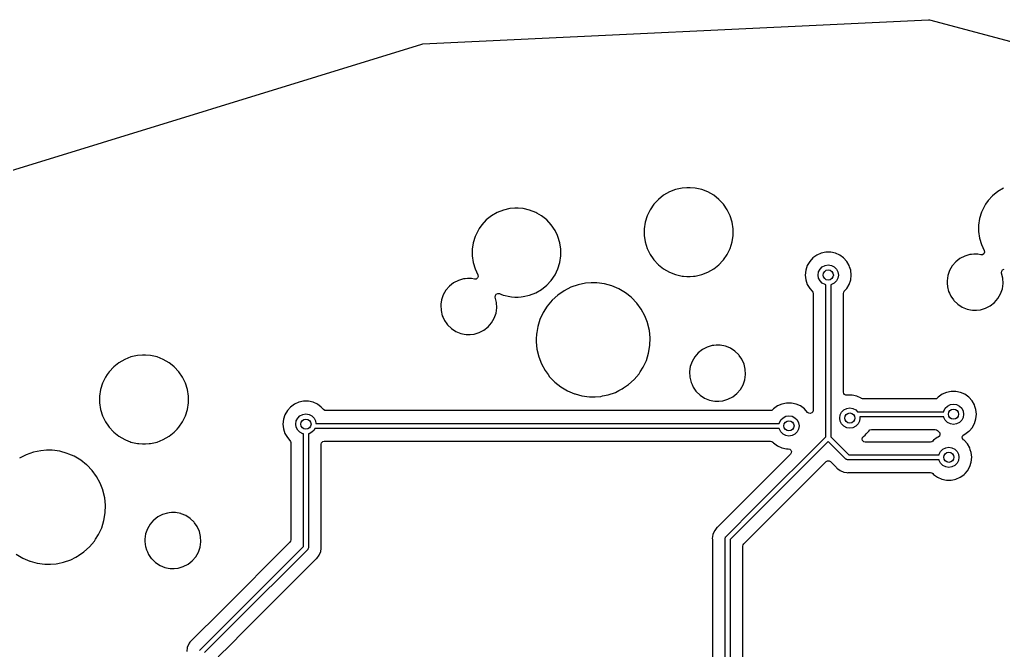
# Model space of a CAD drawing. Extents: x 41 to 271, y -133 to -23.
# Drawn here: x 60.91 to 99.73, y -48.05 to -23.18 of the extents above; entities that cross this region are included whole.
import ezdxf

# ---------------------------------------------------------------- set-up
doc = ezdxf.new("R2010")
doc.units = 0
doc.layers.add('BLACK', color=7, linetype='CONTINUOUS')

msp = doc.modelspace()

# ---------------------------------------------------------------- linework, layer by layer
at = {"layer": 'BLACK', "linetype": 'CONTINUOUS'}
for p, q in [((76.8157, -24.1397), (96.7706, -23.1814)), ((96.7706, -23.1814), (96.8086, -23.1855)), ((96.8086, -23.1855), (115.168, -28.1046)), ((55.376, -30.7302), (76.7852, -24.1451)), ((76.7852, -24.1451), (76.8157, -24.1397)), ((86.7935, -29.88), (86.5492, -29.9759)), ((87.0493, -29.8216), (86.7935, -29.88)), ((87.2454, -29.8069), (87.0493, -29.8216)), ((87.3764, -29.8069), (87.2454, -29.8069)), ((87.2454, -29.8069), (87.2454, -29.8069)), ((87.5725, -29.8216), (87.3764, -29.8069)), ((87.3764, -29.8069), (87.3764, -29.8069)), ((87.8283, -29.88), (87.5725, -29.8216)), ((88.0725, -29.9759), (87.8283, -29.88)), ((99.7369, -29.828), (99.5096, -29.9592)), ((86.1169, -30.2706), (85.9385, -30.463)), ((86.322, -30.1071), (86.1169, -30.2706)), ((86.5492, -29.9759), (86.322, -30.1071)), ((88.2997, -30.1071), (88.0725, -29.9759)), ((88.5049, -30.2706), (88.2997, -30.1071)), ((88.2997, -30.1071), (88.2997, -30.1071)), ((88.6833, -30.463), (88.5049, -30.2706)), ((88.5049, -30.2706), (88.5049, -30.2706)), ((88.5049, -30.2706), (88.5049, -30.2706)), ((99.3045, -30.1228), (99.1261, -30.3151)), ((99.5096, -29.9592), (99.3045, -30.1228)), ((80.2582, -30.6316), (80.0024, -30.69)), ((80.4544, -30.6169), (80.2582, -30.6316)), ((80.5853, -30.6169), (80.4544, -30.6169)), ((80.4544, -30.6169), (80.4544, -30.6169)), ((80.5854, -30.6169), (80.5853, -30.6169)), ((80.7815, -30.6316), (80.5854, -30.6169)), ((81.0373, -30.69), (80.7815, -30.6316)), ((85.9385, -30.463), (85.7907, -30.6797)), ((88.8311, -30.6797), (88.6833, -30.463)), ((88.6833, -30.463), (88.6833, -30.463)), ((88.6833, -30.463), (88.6833, -30.463)), ((98.9783, -30.5319), (98.8644, -30.7683)), ((99.0256, -30.4625), (98.9783, -30.5319)), ((99.1261, -30.3151), (99.0256, -30.4625)), ((79.531, -30.917), (79.3259, -31.0806)), ((79.7582, -30.7858), (79.531, -30.917)), ((80.0024, -30.69), (79.7582, -30.7858)), ((81.2815, -30.7858), (81.0373, -30.69)), ((81.3177, -30.8067), (81.2815, -30.7858)), ((81.2815, -30.7858), (81.2815, -30.7858)), ((81.2815, -30.7858), (81.2815, -30.7858)), ((81.5087, -30.917), (81.3177, -30.8067)), ((81.7138, -31.0806), (81.5087, -30.917)), ((81.5087, -30.917), (81.5087, -30.917)), ((85.6768, -30.9161), (85.5995, -31.1668)), ((85.6923, -30.884), (85.6768, -30.9161)), ((85.7907, -30.6797), (85.6923, -30.884)), ((88.9449, -30.9161), (88.8311, -30.6797)), ((89.0223, -31.1668), (88.9449, -30.9161)), ((98.7871, -31.019), (98.748, -31.2784)), ((98.8644, -30.7683), (98.7871, -31.019)), ((79.0469, -31.4203), (78.9996, -31.4897)), ((79.1474, -31.2729), (79.0469, -31.4203)), ((79.3259, -31.0806), (79.1474, -31.2729)), ((81.8923, -31.2729), (81.7138, -31.0806)), ((81.7138, -31.0806), (81.7138, -31.0806)), ((81.7138, -31.0806), (81.7138, -31.0806)), ((82.0401, -31.4897), (81.8923, -31.2729)), ((81.8923, -31.2729), (81.8923, -31.2729)), ((81.8923, -31.2729), (81.8923, -31.2729)), ((85.5995, -31.1668), (85.5604, -31.4263)), ((85.5604, -31.4263), (85.5604, -31.6886)), ((89.0614, -31.4263), (89.0223, -31.1668)), ((89.0614, -31.6886), (89.0614, -31.4263)), ((98.748, -31.2784), (98.748, -31.5408)), ((78.8858, -31.7261), (78.8085, -31.9768)), ((78.9996, -31.4897), (78.8858, -31.7261)), ((82.1359, -31.6886), (82.0401, -31.4897)), ((82.1539, -31.7261), (82.1359, -31.6886)), ((82.2313, -31.9768), (82.1539, -31.7261)), ((85.5604, -31.6886), (85.5995, -31.9481)), ((89.0223, -31.9481), (89.0614, -31.6886)), ((98.748, -31.5408), (98.7871, -31.8002)), ((98.7871, -31.8002), (98.8644, -32.0509)), ((78.8085, -31.9768), (78.7694, -32.2362)), ((82.2704, -32.2362), (82.2313, -31.9768)), ((85.5995, -31.9481), (85.6768, -32.1988)), ((85.6768, -32.1988), (85.7907, -32.4351)), ((88.8311, -32.4351), (88.9449, -32.1988)), ((88.9449, -32.1988), (89.0223, -31.9481)), ((98.8644, -32.0509), (98.975, -32.2806)), ((78.7694, -32.2362), (78.7694, -32.4986)), ((78.7694, -32.4986), (78.8085, -32.758)), ((82.2313, -32.758), (82.2704, -32.4986)), ((82.2704, -32.4986), (82.2704, -32.2362)), ((85.7907, -32.4351), (85.9147, -32.6171)), ((88.6833, -32.6519), (88.8311, -32.4351)), ((92.2141, -32.5771), (92.0875, -32.7178)), ((92.3673, -32.4658), (92.2141, -32.5771)), ((92.5402, -32.3889), (92.3673, -32.4658)), ((92.7254, -32.3495), (92.5402, -32.3889)), ((92.9146, -32.3495), (92.7254, -32.3495)), ((92.7254, -32.3495), (92.7254, -32.3495)), ((93.0998, -32.3889), (92.9146, -32.3495)), ((92.9146, -32.3495), (92.9146, -32.3495)), ((93.2727, -32.4658), (93.0998, -32.3889)), ((93.4259, -32.5771), (93.2727, -32.4658)), ((93.5525, -32.7178), (93.4259, -32.5771)), ((98.2032, -32.5072), (98.0162, -32.6036)), ((98.405, -32.4479), (98.2032, -32.5072)), ((98.4747, -32.4413), (98.405, -32.4479)), ((98.5619, -32.433), (98.4747, -32.4413)), ((98.7195, -32.433), (98.5619, -32.433)), ((98.7196, -32.433), (98.7195, -32.433)), ((98.8398, -32.4561), (98.7196, -32.433)), ((98.9072, -32.4503), (98.8398, -32.4561)), ((98.9616, -32.41), (98.9072, -32.4503)), ((98.9866, -32.3472), (98.9616, -32.41)), ((98.975, -32.2806), (98.9866, -32.3472)), ((78.8085, -32.758), (78.8858, -33.0087)), ((82.1539, -33.0087), (82.2313, -32.758)), ((85.9147, -32.6171), (85.9385, -32.6519)), ((85.9385, -32.6519), (86.1144, -32.8415)), ((86.1144, -32.8415), (86.1169, -32.8442)), ((86.1169, -32.8442), (86.322, -33.0078)), ((88.2997, -33.0078), (88.5049, -32.8442)), ((88.5049, -32.8442), (88.6572, -32.6801)), ((88.6572, -32.6801), (88.6833, -32.6519)), ((88.6833, -32.6519), (88.6833, -32.6519)), ((88.6833, -32.6519), (88.6833, -32.6519)), ((91.9928, -32.8817), (91.9343, -33.0617)), ((92.0875, -32.7178), (91.9928, -32.8817)), ((92.4964, -33.0149), (92.5849, -32.9264)), ((92.5849, -32.9264), (92.6964, -32.8696)), ((92.6964, -32.8696), (92.82, -32.85)), ((92.82, -32.85), (92.9436, -32.8696)), ((92.9436, -32.8696), (93.0551, -32.9264)), ((93.0551, -32.9264), (93.1436, -33.0149)), ((93.6472, -32.8817), (93.5525, -32.7178)), ((93.6602, -32.9217), (93.6472, -32.8817)), ((93.7057, -33.0617), (93.6602, -32.9217)), ((97.7131, -32.8926), (97.608, -33.0747)), ((97.8509, -32.7336), (97.7131, -32.8926)), ((98.0162, -32.6036), (97.8509, -32.7336)), ((78.8858, -33.0087), (78.9964, -33.2384)), ((78.9829, -33.3678), (78.9286, -33.4081)), ((79.008, -33.305), (78.9829, -33.3678)), ((78.9964, -33.2384), (79.008, -33.305)), ((81.8923, -33.4619), (82.0401, -33.2451)), ((82.0401, -33.2451), (82.1539, -33.0087)), ((86.322, -33.0078), (86.5492, -33.139)), ((86.5492, -33.139), (86.7935, -33.2349)), ((86.7935, -33.2349), (87.0493, -33.2932)), ((87.0493, -33.2932), (87.1053, -33.2974)), ((87.1053, -33.2974), (87.2454, -33.3079)), ((87.2454, -33.3079), (87.2454, -33.3079)), ((87.2454, -33.3079), (87.3764, -33.3079)), ((87.3764, -33.3079), (87.499, -33.2988)), ((87.3764, -33.3079), (87.3764, -33.3079)), ((87.499, -33.2988), (87.5725, -33.2932)), ((87.5725, -33.2932), (87.8283, -33.2349)), ((87.8283, -33.2349), (88.0725, -33.139)), ((88.0725, -33.139), (88.2997, -33.0078)), ((91.9343, -33.0617), (91.9145, -33.25)), ((91.9145, -33.25), (91.9343, -33.4383)), ((92.42, -33.25), (92.4396, -33.1264)), ((92.4396, -33.3736), (92.42, -33.25)), ((92.4396, -33.1264), (92.4964, -33.0149)), ((92.4964, -33.4851), (92.4396, -33.3736)), ((93.1436, -33.0149), (93.2004, -33.1264)), ((93.2004, -33.3736), (93.1436, -33.4851)), ((93.2004, -33.1264), (93.22, -33.25)), ((93.22, -33.25), (93.2004, -33.3736)), ((93.7255, -33.25), (93.7057, -33.0617)), ((93.7057, -33.4383), (93.7255, -33.25)), ((97.5392, -33.2735), (97.5097, -33.4783)), ((97.608, -33.0747), (97.5392, -33.2735)), ((99.6595, -33.1705), (99.6618, -33.1037)), ((99.6599, -33.1725), (99.6595, -33.1705)), ((99.7095, -33.3769), (99.6599, -33.1725)), ((99.6599, -33.1725), (99.6599, -33.1725)), ((99.6618, -33.1037), (99.6984, -33.0479)), ((99.6984, -33.0479), (99.7588, -33.0191)), ((99.7195, -33.587), (99.7095, -33.3769)), ((77.8722, -33.6914), (77.7345, -33.8504)), ((78.0376, -33.5614), (77.8722, -33.6914)), ((78.2245, -33.465), (78.0376, -33.5614)), ((78.4263, -33.4057), (78.2245, -33.465)), ((78.4961, -33.3991), (78.4263, -33.4057)), ((78.5833, -33.3907), (78.4961, -33.3991)), ((78.7409, -33.3907), (78.5833, -33.3907)), ((78.8612, -33.4139), (78.7409, -33.3907)), ((78.7409, -33.3907), (78.7409, -33.3907)), ((78.9286, -33.4081), (78.8612, -33.4139)), ((81.5087, -33.8178), (81.7138, -33.6542)), ((81.7138, -33.6542), (81.8739, -33.4817)), ((81.8739, -33.4817), (81.8923, -33.4619)), ((81.8923, -33.4619), (81.8923, -33.4619)), ((81.8923, -33.4619), (81.8923, -33.4619)), ((82.6645, -33.736), (82.3963, -33.8715)), ((82.9483, -33.6374), (82.6645, -33.736)), ((83.2428, -33.5776), (82.9483, -33.6374)), ((83.4676, -33.5625), (83.2428, -33.5776)), ((83.6929, -33.5625), (83.4676, -33.5625)), ((83.4676, -33.5625), (83.4676, -33.5625)), ((83.9907, -33.6026), (83.6929, -33.5625)), ((84.2805, -33.682), (83.9907, -33.6026)), ((83.9907, -33.6026), (83.9907, -33.6026)), ((83.9907, -33.6026), (83.9907, -33.6026)), ((84.3661, -33.7183), (84.2805, -33.682)), ((84.5571, -33.7993), (84.3661, -33.7183)), ((91.9343, -33.4383), (91.9928, -33.6183)), ((91.9928, -33.6183), (92.0875, -33.7822)), ((92.5849, -33.5736), (92.4964, -33.4851)), ((92.6964, -33.6304), (92.5849, -33.5736)), ((92.72, -33.6342), (92.6964, -33.6304)), ((92.72, -39.6286), (92.72, -33.6342)), ((92.9436, -33.6304), (92.92, -33.6342)), ((92.92, -33.6342), (92.92, -39.6286)), ((93.0551, -33.5736), (92.9436, -33.6304)), ((93.1436, -33.4851), (93.0551, -33.5736)), ((93.5525, -33.7822), (93.6472, -33.6183)), ((93.6472, -33.6183), (93.6573, -33.587)), ((93.6573, -33.587), (93.6916, -33.4817)), ((93.6916, -33.4817), (93.7057, -33.4383)), ((97.5097, -33.4783), (97.5092, -33.4817)), ((97.5092, -33.4817), (97.515, -33.6026)), ((97.515, -33.6026), (97.5192, -33.6918)), ((97.5192, -33.6918), (97.5256, -33.7183)), ((97.5256, -33.7183), (97.5688, -33.8962)), ((99.6896, -33.7952), (99.7195, -33.587)), ((77.6293, -34.0325), (77.5605, -34.2313)), ((77.7345, -33.8504), (77.6293, -34.0325)), ((79.6808, -34.1283), (79.6831, -34.0615)), ((79.6813, -34.1303), (79.6808, -34.1283)), ((79.7309, -34.3347), (79.6813, -34.1303)), ((79.6813, -34.1303), (79.6813, -34.1303)), ((79.6831, -34.0615), (79.7198, -34.0056)), ((79.7198, -34.0056), (79.7801, -33.9769)), ((79.7801, -33.9769), (79.8466, -33.9837)), ((79.8466, -33.9837), (79.9027, -34.0056)), ((79.9027, -34.0056), (79.9942, -34.0416)), ((79.9942, -34.0416), (80.0024, -34.0448)), ((80.0024, -34.0448), (80.2582, -34.1032)), ((80.2582, -34.1032), (80.3143, -34.1074)), ((80.3143, -34.1074), (80.4544, -34.1179)), ((80.4544, -34.1179), (80.4544, -34.1179)), ((80.4544, -34.1179), (80.5853, -34.1179)), ((80.5853, -34.1179), (80.5854, -34.1179)), ((80.5854, -34.1179), (80.7079, -34.1087)), ((80.7079, -34.1087), (80.7815, -34.1032)), ((80.7815, -34.1032), (81.0373, -34.0448)), ((81.0373, -34.0448), (81.2815, -33.949)), ((81.2815, -33.949), (81.5087, -33.8178)), ((82.1486, -34.0416), (81.9257, -34.2432)), ((82.3963, -33.8715), (82.1486, -34.0416)), ((84.685, -33.875), (84.5571, -33.7993)), ((84.8157, -33.9524), (84.685, -33.875)), ((85.0409, -34.1303), (84.8157, -33.9524)), ((85.0515, -34.1387), (85.0409, -34.1303)), ((85.2604, -34.3547), (85.0515, -34.1387)), ((92.0875, -33.7822), (92.1876, -33.8935)), ((92.1876, -33.8935), (92.2113, -33.932)), ((92.2113, -33.932), (92.2195, -33.9765)), ((92.2195, -33.9765), (92.2195, -38.5857)), ((93.4205, -33.9765), (93.4287, -33.932)), ((93.4205, -34.9243), (93.4205, -33.9765)), ((93.4287, -33.932), (93.4523, -33.8935)), ((93.4523, -33.8935), (93.5525, -33.7822)), ((97.5688, -33.8962), (97.5993, -33.9629)), ((97.5993, -33.9629), (97.6562, -34.0876)), ((97.6562, -34.0876), (97.7585, -34.2313)), ((99.5156, -34.1761), (99.6208, -33.994)), ((99.6208, -33.994), (99.6896, -33.7952)), ((77.5357, -34.4041), (77.5306, -34.4395)), ((77.5306, -34.4395), (77.5406, -34.6496)), ((77.5605, -34.2313), (77.5357, -34.4041)), ((79.7409, -34.5448), (79.7309, -34.3347)), ((81.7317, -34.4726), (81.57, -34.7259)), ((81.9257, -34.2432), (81.7317, -34.4726)), ((85.4387, -34.5966), (85.2604, -34.3547)), ((97.7585, -34.2313), (97.7782, -34.2589)), ((97.7782, -34.2589), (97.9304, -34.4041)), ((97.9304, -34.4041), (97.9304, -34.4041)), ((97.9304, -34.4041), (97.9304, -34.4041)), ((97.9304, -34.4041), (98.1074, -34.5178)), ((98.1074, -34.5178), (98.1074, -34.5178)), ((98.1074, -34.5178), (98.3027, -34.596)), ((99.0256, -34.5615), (99.2125, -34.4651)), ((99.2125, -34.4651), (99.3779, -34.3351)), ((99.3779, -34.3351), (99.5156, -34.1761)), ((77.5406, -34.6496), (77.5902, -34.854)), ((77.5902, -34.854), (77.6223, -34.9243)), ((77.6223, -34.9243), (77.6776, -35.0454)), ((79.6422, -34.9518), (79.711, -34.753)), ((79.711, -34.753), (79.7409, -34.5448)), ((81.57, -34.7259), (81.4435, -34.9985)), ((85.5797, -34.854), (85.4387, -34.5966)), ((85.5831, -34.8601), (85.5797, -34.854)), ((85.6831, -35.1198), (85.5831, -34.8601)), ((93.4205, -37.8693), (93.4205, -34.9243)), ((98.3027, -34.596), (98.4315, -34.6208)), ((98.4315, -34.6208), (98.5092, -34.6358)), ((98.5092, -34.6358), (98.5092, -34.6358)), ((98.5092, -34.6358), (98.6668, -34.6358)), ((98.6668, -34.6358), (98.8238, -34.6208)), ((98.6668, -34.6358), (98.6668, -34.6358)), ((98.8238, -34.6208), (99.0256, -34.5615)), ((77.6776, -35.0454), (77.7738, -35.1805)), ((77.7738, -35.1805), (77.7996, -35.2167)), ((77.7996, -35.2167), (77.9518, -35.3618)), ((79.2339, -35.4229), (79.3992, -35.2929)), ((79.3992, -35.2929), (79.537, -35.1339)), ((79.537, -35.1339), (79.6422, -34.9518)), ((81.3545, -35.2855), (81.3146, -35.5222)), ((81.4435, -34.9985), (81.3545, -35.2855)), ((85.6911, -35.1405), (85.6831, -35.1198)), ((85.7607, -35.4328), (85.6911, -35.1405)), ((77.9518, -35.3618), (77.9518, -35.3618)), ((77.9518, -35.3618), (77.9518, -35.3618)), ((77.9518, -35.3618), (78.1287, -35.4756)), ((78.1287, -35.4756), (78.1287, -35.4756)), ((78.1287, -35.4756), (78.324, -35.5537)), ((78.324, -35.5537), (78.4528, -35.5786)), ((78.4528, -35.5786), (78.5306, -35.5935)), ((78.5306, -35.5935), (78.5306, -35.5935)), ((78.5306, -35.5935), (78.6882, -35.5935)), ((78.6882, -35.5935), (78.8451, -35.5786)), ((78.6882, -35.5935), (78.6882, -35.5935)), ((78.8451, -35.5786), (79.0469, -35.5193)), ((79.0469, -35.5193), (79.2339, -35.4229)), ((81.3045, -35.5818), (81.2984, -35.7634)), ((81.3146, -35.5222), (81.3045, -35.5818)), ((85.7908, -35.7318), (85.7607, -35.4328)), ((81.2984, -35.7634), (81.2945, -35.8821)), ((81.2945, -35.8821), (81.3245, -36.1811)), ((85.7308, -36.3284), (85.7808, -36.0321)), ((85.7808, -36.0321), (85.7908, -35.7318)), ((88.0383, -36.0946), (87.8514, -36.191)), ((88.2401, -36.0353), (88.0383, -36.0946)), ((88.3099, -36.0287), (88.2401, -36.0353)), ((88.3971, -36.0203), (88.3099, -36.0287)), ((88.5547, -36.0203), (88.3971, -36.0203)), ((88.7612, -36.0602), (88.5547, -36.0203)), ((88.5547, -36.0203), (88.5547, -36.0203)), ((88.7986, -36.0751), (88.7612, -36.0602)), ((88.7612, -36.0602), (88.7612, -36.0602)), ((88.7612, -36.0602), (88.7612, -36.0602)), ((88.9565, -36.1383), (88.7986, -36.0751)), ((65.3028, -36.4807), (65.0586, -36.5766)), ((65.5586, -36.4224), (65.3028, -36.4807)), ((65.7547, -36.4077), (65.5586, -36.4224)), ((65.8857, -36.4077), (65.7547, -36.4077)), ((65.7547, -36.4077), (65.7547, -36.4077)), ((66.0818, -36.4224), (65.8857, -36.4077)), ((65.8857, -36.4077), (65.8857, -36.4077)), ((66.3376, -36.4807), (66.0818, -36.4224)), ((66.5819, -36.5766), (66.3376, -36.4807)), ((81.3245, -36.1811), (81.3942, -36.4734)), ((81.3942, -36.4734), (81.5022, -36.7538)), ((85.6418, -36.6154), (85.7308, -36.3284)), ((87.5483, -36.48), (87.4431, -36.6621)), ((87.686, -36.321), (87.5483, -36.48)), ((87.8514, -36.191), (87.686, -36.321)), ((89.1335, -36.252), (88.9565, -36.1383)), ((89.2857, -36.3972), (89.1335, -36.252)), ((89.1335, -36.252), (89.1335, -36.252)), ((89.1335, -36.252), (89.1335, -36.252)), ((89.3054, -36.4248), (89.2857, -36.3972)), ((89.4077, -36.5685), (89.3054, -36.4248)), ((64.6262, -36.8714), (64.4478, -37.0637)), ((64.8314, -36.7078), (64.6262, -36.8714)), ((65.0586, -36.5766), (64.8314, -36.7078)), ((66.8091, -36.7078), (66.5819, -36.5766)), ((66.8604, -36.7487), (66.8091, -36.7078)), ((67.0142, -36.8714), (66.8604, -36.7487)), ((67.1926, -37.0637), (67.0142, -36.8714)), ((67.0142, -36.8714), (67.0142, -36.8714)), ((67.0142, -36.8714), (67.0142, -36.8714)), ((81.5022, -36.7538), (81.6466, -37.0173)), ((85.5153, -36.888), (85.6418, -36.6154)), ((87.3743, -36.8609), (87.3455, -37.0611)), ((87.4431, -36.6621), (87.3743, -36.8609)), ((89.4951, -36.7599), (89.4077, -36.5685)), ((89.4077, -36.5685), (89.4077, -36.5685)), ((89.4077, -36.5685), (89.4077, -36.5685)), ((89.5447, -36.9643), (89.4951, -36.7599)), ((64.3723, -37.1744), (64.3008, -37.2792)), ((64.4478, -37.0637), (64.3723, -37.1744)), ((67.1927, -37.0637), (67.1926, -37.0637)), ((67.1926, -37.0637), (67.1926, -37.0637)), ((67.3404, -37.2805), (67.1927, -37.0637)), ((81.6466, -37.0173), (81.7623, -37.1744)), ((81.7623, -37.1744), (81.8249, -37.2592)), ((81.8249, -37.2592), (82.0338, -37.4752)), ((85.1596, -37.3707), (85.3536, -37.1413)), ((85.3536, -37.1413), (85.3996, -37.0691)), ((85.3996, -37.0691), (85.5153, -36.888)), ((87.3455, -37.0611), (87.3444, -37.0691)), ((87.3444, -37.0691), (87.3544, -37.2792)), ((89.5248, -37.3826), (89.5547, -37.1744)), ((89.5547, -37.1744), (89.5447, -36.9643)), ((64.1862, -37.5168), (64.1088, -37.7675)), ((64.2016, -37.4847), (64.1862, -37.5168)), ((64.3, -37.2805), (64.2016, -37.4847)), ((64.3008, -37.2792), (64.3, -37.2805)), ((67.4543, -37.5168), (67.3404, -37.2805)), ((67.5316, -37.7675), (67.4543, -37.5168)), ((82.0338, -37.4752), (82.2696, -37.6615)), ((84.7462, -37.7031), (84.9367, -37.5723)), ((84.9367, -37.5723), (85.1596, -37.3707)), ((87.3544, -37.2792), (87.404, -37.4836)), ((87.404, -37.4836), (87.4445, -37.5723)), ((87.4445, -37.5723), (87.4914, -37.675)), ((89.3508, -37.7635), (89.456, -37.5814)), ((89.456, -37.5814), (89.5248, -37.3826)), ((64.1088, -37.7675), (64.0697, -38.027)), ((64.0697, -38.027), (64.0697, -38.2893)), ((67.5707, -38.027), (67.5316, -37.7675)), ((67.5707, -38.2893), (67.5707, -38.027)), ((82.2696, -37.6615), (82.5281, -37.8146)), ((82.5281, -37.8146), (82.8048, -37.9319)), ((82.8048, -37.9319), (82.8048, -37.9319)), ((82.8048, -37.9319), (82.8048, -37.9319)), ((82.8048, -37.9319), (82.8264, -37.9378)), ((82.8264, -37.9378), (83.0946, -38.0113)), ((83.0946, -38.0113), (83.3924, -38.0513)), ((83.6177, -38.0513), (83.8425, -38.0363)), ((83.8425, -38.0363), (83.9161, -38.0213)), ((83.9161, -38.0213), (84.1369, -37.9764)), ((84.1369, -37.9764), (84.4208, -37.8779)), ((84.4208, -37.8779), (84.5549, -37.8101)), ((84.5549, -37.8101), (84.689, -37.7424)), ((84.689, -37.7424), (84.7462, -37.7031)), ((87.4914, -37.675), (87.6003, -37.8279)), ((87.6003, -37.8279), (87.6134, -37.8463)), ((87.6134, -37.8463), (87.7656, -37.9914)), ((87.7656, -37.9914), (87.7656, -37.9914)), ((87.7656, -37.9914), (87.7656, -37.9914)), ((87.7656, -37.9914), (87.9425, -38.1052)), ((89.0477, -38.0525), (89.213, -37.9225)), ((89.213, -37.9225), (89.3508, -37.7635)), ((93.4326, -37.9227), (93.4205, -37.8693)), ((93.4665, -37.9657), (93.4326, -37.9227)), ((93.5156, -37.9899), (93.4665, -37.9657)), ((93.5703, -37.9906), (93.5156, -37.9899)), ((93.5754, -37.9895), (93.5703, -37.9906)), ((93.7646, -37.9895), (93.5754, -37.9895)), ((93.5754, -37.9895), (93.5754, -37.9895)), ((93.9498, -38.0289), (93.7646, -37.9895)), ((93.7646, -37.9895), (93.7646, -37.9895)), ((94.1227, -38.1058), (93.9498, -38.0289)), ((97.3073, -37.9558), (97.1541, -38.0671)), ((97.4802, -37.8789), (97.3073, -37.9558)), ((97.6654, -37.8395), (97.4802, -37.8789)), ((97.8546, -37.8395), (97.6654, -37.8395)), ((97.6654, -37.8395), (97.6654, -37.8395)), ((98.0398, -37.8789), (97.8546, -37.8395)), ((97.8546, -37.8395), (97.8546, -37.8395)), ((98.2127, -37.9558), (98.0398, -37.8789)), ((98.3659, -38.0671), (98.2127, -37.9558)), ((64.0697, -38.2893), (64.1088, -38.5488)), ((67.5316, -38.5488), (67.5707, -38.2893)), ((71.7573, -38.3458), (71.6041, -38.4571)), ((71.9302, -38.2689), (71.7573, -38.3458)), ((72.1154, -38.2295), (71.9302, -38.2689)), ((72.3046, -38.2295), (72.1154, -38.2295)), ((72.1154, -38.2295), (72.1154, -38.2295)), ((72.4898, -38.2689), (72.3046, -38.2295)), ((72.3046, -38.2295), (72.3046, -38.2295)), ((72.6627, -38.3458), (72.4898, -38.2689)), ((72.8159, -38.4571), (72.6627, -38.3458)), ((83.3924, -38.0513), (83.6177, -38.0513)), ((83.6177, -38.0513), (83.6177, -38.0513)), ((87.9425, -38.1052), (87.9425, -38.1052)), ((87.9425, -38.1052), (88.1378, -38.1833)), ((88.1378, -38.1833), (88.2666, -38.2082)), ((88.2666, -38.2082), (88.3444, -38.2231)), ((88.3444, -38.2231), (88.3444, -38.2231)), ((88.3444, -38.2231), (88.502, -38.2231)), ((88.502, -38.2231), (88.6589, -38.2082)), ((88.502, -38.2231), (88.502, -38.2231)), ((88.6589, -38.2082), (88.8607, -38.1489)), ((88.8607, -38.1489), (89.0477, -38.0525)), ((90.8173, -38.4158), (90.6641, -38.5271)), ((90.9902, -38.3389), (90.8173, -38.4158)), ((91.1754, -38.2995), (90.9902, -38.3389)), ((91.3646, -38.2995), (91.1754, -38.2995)), ((91.1754, -38.2995), (91.1754, -38.2995)), ((91.5498, -38.3389), (91.3646, -38.2995)), ((91.3646, -38.2995), (91.3646, -38.2995)), ((91.7227, -38.4158), (91.5498, -38.3389)), ((91.8759, -38.5271), (91.7227, -38.4158)), ((94.1364, -38.1158), (94.1227, -38.1058)), ((94.171, -38.1334), (94.1364, -38.1158)), ((94.2093, -38.1395), (94.171, -38.1334)), ((97.0337, -38.1395), (94.2093, -38.1395)), ((97.0842, -38.1288), (97.0337, -38.1395)), ((97.1259, -38.0985), (97.0842, -38.1288)), ((97.1541, -38.0671), (97.1259, -38.0985)), ((97.4364, -38.5049), (97.5249, -38.4164)), ((97.5249, -38.4164), (97.6364, -38.3596)), ((97.6364, -38.3596), (97.76, -38.34)), ((97.76, -38.34), (97.8836, -38.3596)), ((97.8836, -38.3596), (97.9951, -38.4164)), ((97.9951, -38.4164), (98.0836, -38.5049)), ((98.4925, -38.2078), (98.3659, -38.0671)), ((98.5872, -38.3717), (98.4925, -38.2078)), ((98.6073, -38.4337), (98.5872, -38.3717)), ((64.1088, -38.5488), (64.1862, -38.7995)), ((64.1862, -38.7995), (64.3, -39.0359)), ((67.3404, -39.0359), (67.4543, -38.7995)), ((67.4543, -38.7995), (67.5316, -38.5488)), ((71.3828, -38.7617), (71.3243, -38.9417)), ((71.4775, -38.5978), (71.3828, -38.7617)), ((71.6041, -38.4571), (71.4775, -38.5978)), ((71.8864, -38.8949), (71.9749, -38.8064)), ((71.9749, -38.8064), (72.0864, -38.7496)), ((72.0864, -38.7496), (72.21, -38.73)), ((72.21, -38.73), (72.3336, -38.7496)), ((72.3336, -38.7496), (72.4451, -38.8064)), ((72.4451, -38.8064), (72.5336, -38.8949)), ((72.9071, -38.5585), (72.8159, -38.4571)), ((72.9489, -38.5888), (72.9071, -38.5585)), ((72.9993, -38.5995), (72.9489, -38.5888)), ((90.5437, -38.5995), (72.9993, -38.5995)), ((90.5942, -38.5888), (90.5437, -38.5995)), ((90.6359, -38.5585), (90.5942, -38.5888)), ((90.6641, -38.5271), (90.6359, -38.5585)), ((91.1464, -38.8196), (91.27, -38.8)), ((91.27, -38.8), (91.3936, -38.8196)), ((92.0033, -38.6687), (91.8759, -38.5271)), ((92.0523, -38.7019), (92.0033, -38.6687)), ((92.111, -38.7087), (92.0523, -38.7019)), ((92.1663, -38.6875), (92.111, -38.7087)), ((92.2054, -38.6432), (92.1663, -38.6875)), ((92.2195, -38.5857), (92.2054, -38.6432)), ((93.27, -38.89), (93.2896, -38.7664)), ((93.2896, -38.7664), (93.3464, -38.6549)), ((93.3464, -38.6549), (93.4349, -38.5664)), ((93.4349, -38.5664), (93.5464, -38.5096)), ((93.5464, -38.5096), (93.67, -38.49)), ((93.67, -38.49), (93.7936, -38.5096)), ((93.7936, -38.5096), (93.9051, -38.5664)), ((93.9051, -38.5664), (93.9787, -38.64)), ((93.9787, -38.64), (97.3758, -38.64)), ((97.3758, -38.64), (97.3796, -38.6164)), ((97.3796, -38.6164), (97.4364, -38.5049)), ((98.0836, -38.5049), (98.1404, -38.6164)), ((98.1404, -38.6164), (98.16, -38.74)), ((98.16, -38.74), (98.1404, -38.8636)), ((98.6457, -38.5517), (98.6073, -38.4337)), ((98.6655, -38.74), (98.6457, -38.5517)), ((98.6457, -38.9283), (98.6655, -38.74)), ((64.3, -39.0359), (64.4209, -39.2132)), ((67.1927, -39.2526), (67.3404, -39.0359)), ((71.3243, -38.9417), (71.3045, -39.13)), ((71.3045, -39.13), (71.3243, -39.3183)), ((71.81, -39.13), (71.8296, -39.0064)), ((71.8296, -39.2536), (71.81, -39.13)), ((71.8296, -39.0064), (71.8864, -38.8949)), ((72.5336, -38.8949), (72.5904, -39.0064)), ((72.5904, -39.0064), (72.6052, -39.1)), ((72.6052, -39.1), (90.8858, -39.1)), ((90.8858, -39.1), (90.8896, -39.0764)), ((90.8896, -39.0764), (90.9464, -38.9649)), ((90.9464, -38.9649), (91.0349, -38.8764)), ((91.0349, -38.8764), (91.1464, -38.8196)), ((91.3936, -38.8196), (91.5051, -38.8764)), ((91.5051, -38.8764), (91.5936, -38.9649)), ((91.5936, -38.9649), (91.6504, -39.0764)), ((91.6504, -39.0764), (91.67, -39.2)), ((91.67, -39.2), (91.6504, -39.3236)), ((93.2896, -39.0136), (93.27, -38.89)), ((93.3464, -39.1251), (93.2896, -39.0136)), ((93.4349, -39.2136), (93.3464, -39.1251)), ((93.9936, -39.1251), (93.9051, -39.2136)), ((94.0504, -39.0136), (93.9936, -39.1251)), ((94.07, -38.89), (94.0504, -39.0136)), ((97.3758, -38.84), (94.0621, -38.84)), ((94.0621, -38.84), (94.07, -38.89)), ((97.3796, -38.8636), (97.3758, -38.84)), ((97.4364, -38.9751), (97.3796, -38.8636)), ((97.5249, -39.0636), (97.4364, -38.9751)), ((97.6364, -39.1204), (97.5249, -39.0636)), ((97.76, -39.14), (97.6364, -39.1204)), ((97.8836, -39.1204), (97.76, -39.14)), ((97.9951, -39.0636), (97.8836, -39.1204)), ((98.0836, -38.9751), (97.9951, -39.0636)), ((98.1404, -38.8636), (98.0836, -38.9751)), ((98.4925, -39.2722), (98.5872, -39.1083)), ((98.5872, -39.1083), (98.6457, -38.9283)), ((64.4209, -39.2132), (64.4478, -39.2526)), ((64.4478, -39.2526), (64.6169, -39.4349)), ((64.6169, -39.4349), (64.6262, -39.445)), ((64.6262, -39.445), (64.8314, -39.6085)), ((66.8091, -39.6085), (67.0142, -39.445)), ((67.0142, -39.445), (67.1241, -39.3266)), ((67.1241, -39.3266), (67.1926, -39.2526)), ((67.1926, -39.2526), (67.1926, -39.2526)), ((67.1926, -39.2526), (67.1927, -39.2526)), ((71.3243, -39.3183), (71.3828, -39.4983)), ((71.3828, -39.4983), (71.4775, -39.6622)), ((71.8864, -39.3651), (71.8296, -39.2536)), ((71.9749, -39.4536), (71.8864, -39.3651)), ((72.0864, -39.5104), (71.9749, -39.4536)), ((72.11, -39.5142), (72.0864, -39.5104)), ((72.11, -43.9586), (72.11, -39.5142)), ((72.3336, -39.5104), (72.31, -39.5142)), ((72.31, -39.5142), (72.31, -44)), ((72.4451, -39.4536), (72.3336, -39.5104)), ((72.5336, -39.3651), (72.4451, -39.4536)), ((72.5668, -39.3), (72.5336, -39.3651)), ((90.8858, -39.3), (72.5668, -39.3)), ((90.8896, -39.3236), (90.8858, -39.3)), ((90.9464, -39.4351), (90.8896, -39.3236)), ((91.0349, -39.5236), (90.9464, -39.4351)), ((91.1464, -39.5804), (91.0349, -39.5236)), ((91.27, -39.6), (91.1464, -39.5804)), ((91.3936, -39.5804), (91.27, -39.6)), ((91.5051, -39.5236), (91.3936, -39.5804)), ((91.5936, -39.4351), (91.5051, -39.5236)), ((91.6504, -39.3236), (91.5936, -39.4351)), ((93.5464, -39.2704), (93.4349, -39.2136)), ((93.67, -39.29), (93.5464, -39.2704)), ((93.7936, -39.2704), (93.67, -39.29)), ((93.9051, -39.2136), (93.7936, -39.2704)), ((94.2039, -39.6152), (94.2759, -39.5629)), ((94.2759, -39.5629), (94.3154, -39.519)), ((94.3154, -39.519), (94.4025, -39.4222)), ((94.4025, -39.4222), (94.4139, -39.4025)), ((94.4139, -39.4025), (94.4593, -39.3571)), ((94.4593, -39.3571), (94.5213, -39.3405)), ((94.5213, -39.3405), (97.0337, -39.3405)), ((97.0337, -39.3405), (97.0842, -39.3512)), ((97.0842, -39.3512), (97.1259, -39.3815)), ((97.1259, -39.3815), (97.1541, -39.4129)), ((97.1541, -39.4129), (97.1759, -39.4287)), ((97.1759, -39.4287), (97.2163, -39.4786)), ((97.2263, -39.542), (97.2033, -39.6019)), ((97.2163, -39.4786), (97.2263, -39.542)), ((98.1094, -39.638), (98.1324, -39.5781)), ((98.1324, -39.5781), (98.1823, -39.5377)), ((98.1823, -39.5377), (98.2127, -39.5242)), ((98.2127, -39.5242), (98.3659, -39.4129)), ((98.3659, -39.4129), (98.3869, -39.3895)), ((98.3869, -39.3895), (98.4925, -39.2722)), ((64.8314, -39.6085), (65.0586, -39.7397)), ((65.0586, -39.7397), (65.2036, -39.7966)), ((65.2036, -39.7966), (65.2625, -39.8198)), ((65.2625, -39.8198), (65.3028, -39.8356)), ((65.3028, -39.8356), (65.5586, -39.894)), ((65.5586, -39.894), (65.6146, -39.8982)), ((65.6146, -39.8982), (65.7547, -39.9087)), ((65.7547, -39.9087), (65.7547, -39.9087)), ((65.7547, -39.9087), (65.8857, -39.9087)), ((65.8857, -39.9087), (66.0176, -39.8988)), ((65.8857, -39.9087), (65.8857, -39.9087)), ((66.0176, -39.8988), (66.0818, -39.894)), ((66.0818, -39.894), (66.3376, -39.8356)), ((66.3376, -39.8356), (66.5819, -39.7397)), ((66.5819, -39.7397), (66.8091, -39.6085)), ((71.4775, -39.6622), (71.5776, -39.7735)), ((71.5776, -39.7735), (71.6013, -39.812)), ((71.6013, -39.812), (71.6095, -39.8565)), ((71.6095, -39.8565), (71.6095, -43.6999)), ((72.8105, -39.9245), (72.8271, -39.8625)), ((72.8105, -43.9525), (72.8105, -39.9245)), ((72.8271, -39.8625), (72.8725, -39.8171)), ((72.8725, -39.8171), (72.9345, -39.8005)), ((72.9345, -39.8005), (90.5437, -39.8005)), ((89.9793, -42.3693), (92.72, -39.6286)), ((92.82, -39.8114), (90.1207, -42.5107)), ((90.5437, -39.8005), (90.5942, -39.8112)), ((90.5942, -39.8112), (90.6359, -39.8415)), ((90.6359, -39.8415), (90.6641, -39.8729)), ((90.6641, -39.8729), (90.8173, -39.9842)), ((93.5193, -40.5107), (92.82, -39.8114)), ((92.92, -39.6286), (93.6314, -40.34)), ((94.153, -39.7233), (94.1646, -39.6627)), ((94.1721, -39.7819), (94.153, -39.7233)), ((94.1646, -39.6627), (94.2039, -39.6152)), ((94.217, -39.8242), (94.1721, -39.7819)), ((94.2768, -39.8395), (94.217, -39.8242)), ((96.8495, -39.8395), (94.2768, -39.8395)), ((96.9, -39.8288), (96.8495, -39.8395)), ((96.9417, -39.7985), (96.9, -39.8288)), ((96.9699, -39.7671), (96.9417, -39.7985)), ((97.123, -39.6558), (96.9699, -39.7671)), ((97.1535, -39.6423), (97.123, -39.6558)), ((97.2033, -39.6019), (97.1535, -39.6423)), ((98.1195, -39.7014), (98.1094, -39.638)), ((98.1599, -39.7513), (98.1195, -39.7014)), ((98.1817, -39.7671), (98.1599, -39.7513)), ((98.3083, -39.9078), (98.1817, -39.7671)), ((98.403, -40.0717), (98.3083, -39.9078)), ((61.1738, -40.3367), (60.9056, -40.4723)), ((61.4577, -40.2382), (61.1738, -40.3367)), ((61.7521, -40.1783), (61.4577, -40.2382)), ((61.9769, -40.1633), (61.7521, -40.1783)), ((62.2022, -40.1633), (61.9769, -40.1633)), ((61.9769, -40.1633), (61.9769, -40.1633)), ((62.5, -40.2033), (62.2022, -40.1633)), ((62.7898, -40.2827), (62.5, -40.2033)), ((62.5, -40.2033), (62.5, -40.2033)), ((62.5, -40.2033), (62.5, -40.2033)), ((62.8593, -40.3122), (62.7898, -40.2827)), ((63.0665, -40.4), (62.8593, -40.3122)), ((91.3286, -40.3122), (89.6358, -42.005)), ((90.8173, -39.9842), (90.9902, -40.0611)), ((90.9902, -40.0611), (91.1754, -40.1005)), ((91.1754, -40.1005), (91.2409, -40.1005)), ((91.2409, -40.1005), (91.2972, -40.114)), ((91.2972, -40.114), (91.3412, -40.1516)), ((91.3588, -40.2628), (91.3286, -40.3122)), ((91.3412, -40.1516), (91.3634, -40.2051)), ((91.3634, -40.2051), (91.3588, -40.2628)), ((93.6314, -40.34), (97.1916, -40.34)), ((97.1916, -40.34), (97.1954, -40.3164)), ((97.1954, -40.3164), (97.2522, -40.2049)), ((97.2522, -40.2049), (97.3407, -40.1164)), ((97.3407, -40.1164), (97.4522, -40.0596)), ((97.4522, -40.0596), (97.5758, -40.04)), ((97.5758, -40.04), (97.6994, -40.0596)), ((97.6994, -40.0596), (97.8109, -40.1164)), ((97.8109, -40.1164), (97.8994, -40.2049)), ((97.8994, -40.2049), (97.9562, -40.3164)), ((97.9562, -40.3164), (97.9758, -40.44)), ((98.4251, -40.1399), (98.403, -40.0717)), ((98.4615, -40.2517), (98.4251, -40.1399)), ((98.4812, -40.44), (98.4615, -40.2517)), ((63.1957, -40.4766), (63.0665, -40.4)), ((63.325, -40.5531), (63.1957, -40.4766)), ((63.5502, -40.731), (63.325, -40.5531)), ((63.5608, -40.7394), (63.5502, -40.731)), ((63.7697, -40.9554), (63.5608, -40.7394)), ((90.561, -42.7782), (92.7323, -40.6069)), ((92.7323, -40.6069), (92.7879, -40.5748)), ((92.7879, -40.5748), (92.8521, -40.5748)), ((92.8521, -40.5748), (92.9077, -40.6069)), ((92.9077, -40.6069), (93.1318, -40.831)), ((93.5265, -40.5144), (93.5193, -40.5107)), ((93.5312, -40.5209), (93.5265, -40.5144)), ((93.5535, -40.5281), (93.5312, -40.5209)), ((93.5744, -40.5388), (93.5535, -40.5281)), ((93.5823, -40.5375), (93.5744, -40.5388)), ((93.59, -40.54), (93.5823, -40.5375)), ((97.1916, -40.54), (93.59, -40.54)), ((97.1954, -40.5636), (97.1916, -40.54)), ((97.2522, -40.6751), (97.1954, -40.5636)), ((97.3407, -40.7636), (97.2522, -40.6751)), ((97.8994, -40.6751), (97.8109, -40.7636)), ((97.9562, -40.5636), (97.8994, -40.6751)), ((97.9758, -40.44), (97.9562, -40.5636)), ((98.403, -40.8083), (98.4615, -40.6283)), ((98.4615, -40.6283), (98.4812, -40.44)), ((63.948, -41.1973), (63.7697, -40.9554)), ((93.1318, -40.831), (93.1425, -40.8432)), ((93.1425, -40.8432), (93.143, -40.8439)), ((93.143, -40.8439), (93.1617, -40.8683)), ((93.1617, -40.8683), (93.1932, -40.8924)), ((93.1932, -40.8924), (93.1932, -40.8924)), ((93.1932, -40.8924), (93.2872, -40.9645)), ((93.2872, -40.9645), (93.4332, -41.025)), ((93.4332, -41.025), (93.5587, -41.0416)), ((93.5587, -41.0416), (93.59, -41.0457)), ((93.59, -41.0457), (93.6213, -41.0416)), ((93.59, -41.0457), (93.59, -41.0457)), ((93.59, -41.0457), (93.59, -41.0457)), ((93.6213, -41.0416), (93.6375, -41.0405)), ((93.6375, -41.0405), (96.8495, -41.0405)), ((96.8495, -41.0405), (96.9, -41.0512)), ((96.9, -41.0512), (96.9417, -41.0815)), ((96.9417, -41.0815), (96.9699, -41.1129)), ((96.9699, -41.1129), (97.1231, -41.2242)), ((97.4522, -40.8204), (97.3407, -40.7636)), ((97.5758, -40.84), (97.4522, -40.8204)), ((97.6994, -40.8204), (97.5758, -40.84)), ((97.8109, -40.7636), (97.6994, -40.8204)), ((98.0853, -41.1829), (98.1817, -41.1129)), ((98.1817, -41.1129), (98.2189, -41.0715)), ((98.2189, -41.0715), (98.3083, -40.9722)), ((98.3083, -40.9722), (98.403, -40.8083)), ((64.0891, -41.4547), (63.948, -41.1973)), ((64.0924, -41.4608), (64.0891, -41.4547)), ((64.1937, -41.7239), (64.0924, -41.4608)), ((97.1231, -41.2242), (97.296, -41.3011)), ((97.296, -41.3011), (97.4811, -41.3405)), ((97.4811, -41.3405), (97.4811, -41.3405)), ((97.4811, -41.3405), (97.6704, -41.3405)), ((97.6704, -41.3405), (97.7939, -41.3143)), ((97.6704, -41.3405), (97.6704, -41.3405)), ((97.7939, -41.3143), (97.8556, -41.3011)), ((97.8556, -41.3011), (98.0285, -41.2242)), ((98.0285, -41.2242), (98.0853, -41.1829)), ((64.2004, -41.7412), (64.1937, -41.7239)), ((64.2701, -42.0335), (64.2004, -41.7412)), ((64.3001, -42.3325), (64.2701, -42.0335)), ((89.6358, -42.005), (88.459, -43.1818)), ((64.2401, -42.9291), (64.2901, -42.6328)), ((64.2901, -42.6328), (64.3001, -42.3325)), ((66.7495, -42.636), (66.5477, -42.6953)), ((66.8192, -42.6294), (66.7495, -42.636)), ((66.9064, -42.6211), (66.8192, -42.6294)), ((67.064, -42.6211), (66.9064, -42.6211)), ((67.2706, -42.6609), (67.064, -42.6211)), ((67.064, -42.6211), (67.064, -42.6211)), ((67.2886, -42.6681), (67.2706, -42.6609)), ((67.2706, -42.6609), (67.2706, -42.6609)), ((67.2706, -42.6609), (67.2706, -42.6609)), ((67.4659, -42.739), (67.2886, -42.6681)), ((88.7793, -43.5693), (89.9793, -42.3693)), ((90.1207, -42.5107), (88.95, -43.6814)), ((89.9793, -42.3693), (89.9793, -42.3693)), ((90.1207, -42.5107), (90.1207, -42.5107)), ((64.1511, -43.2161), (64.2401, -42.9291)), ((66.0576, -43.0807), (65.9524, -43.2628)), ((66.193, -42.9244), (66.0576, -43.0807)), ((66.1954, -42.9217), (66.193, -42.9244)), ((66.2075, -42.9121), (66.1954, -42.9217)), ((66.3607, -42.7917), (66.2075, -42.9121)), ((66.5477, -42.6953), (66.3607, -42.7917)), ((67.6428, -42.8528), (67.4659, -42.739)), ((67.795, -42.9979), (67.6428, -42.8528)), ((67.6428, -42.8528), (67.6428, -42.8528)), ((67.6428, -42.8528), (67.6428, -42.8528)), ((67.8146, -43.0254), (67.795, -42.9979)), ((67.917, -43.1693), (67.8146, -43.0254)), ((89.4868, -43.8524), (90.561, -42.7782)), ((90.561, -42.7782), (90.561, -42.7782)), ((64.0246, -43.4887), (64.1511, -43.2161)), ((65.8836, -43.4616), (65.8537, -43.6698)), ((65.9524, -43.2628), (65.8836, -43.4616)), ((68.0044, -43.3606), (67.917, -43.1693)), ((67.917, -43.1693), (67.917, -43.1693)), ((67.917, -43.1693), (67.917, -43.1693)), ((68.054, -43.565), (68.0044, -43.3606)), ((88.3255, -43.3372), (88.265, -43.4832)), ((88.3389, -43.3197), (88.3255, -43.3372)), ((88.4217, -43.2117), (88.3389, -43.3197)), ((88.3389, -43.3197), (88.3389, -43.3197)), ((88.4468, -43.1925), (88.4217, -43.2117)), ((88.459, -43.1818), (88.4468, -43.1925)), ((63.6689, -43.9714), (63.8629, -43.742)), ((63.8629, -43.742), (63.909, -43.6698)), ((63.909, -43.6698), (64.0246, -43.4887)), ((65.8537, -43.6698), (65.8571, -43.742)), ((65.8537, -43.6698), (65.8537, -43.6698)), ((65.8571, -43.742), (65.8637, -43.8799)), ((68.0341, -43.9833), (68.064, -43.7751)), ((68.064, -43.7751), (68.054, -43.565)), ((71.5732, -43.7876), (68.8732, -46.4875)), ((71.6001, -43.7474), (71.5732, -43.7876)), ((71.6095, -43.6999), (71.6001, -43.7474)), ((88.265, -43.4832), (88.2443, -43.64)), ((88.2443, -43.64), (88.2484, -43.6713)), ((88.2484, -43.6713), (88.2495, -43.6875)), ((88.2495, -43.6875), (88.2495, -50.0535)), ((88.75, -43.64), (88.7525, -43.6323)), ((88.75, -49.66), (88.75, -43.64)), ((88.7512, -43.6244), (88.7619, -43.6035)), ((88.7525, -43.6323), (88.7512, -43.6244)), ((88.7619, -43.6035), (88.7691, -43.5812)), ((88.7691, -43.5812), (88.7756, -43.5765)), ((88.7756, -43.5765), (88.7793, -43.5693)), ((88.95, -43.6814), (88.95, -49.66)), ((89.4599, -43.8926), (89.4868, -43.8524)), ((63.2411, -44.3137), (63.446, -44.173)), ((63.446, -44.173), (63.6689, -43.9714)), ((65.8637, -43.8799), (65.8813, -43.9525)), ((65.8813, -43.9525), (65.9133, -44.0843)), ((65.9133, -44.0843), (65.9538, -44.173)), ((65.9538, -44.173), (66.0007, -44.2757)), ((67.8601, -44.3642), (67.9653, -44.1821)), ((67.9653, -44.1821), (68.0341, -43.9833)), ((69.1993, -46.8693), (72.11, -43.9586)), ((72.2807, -44.0707), (69.3407, -47.0107)), ((72.2844, -44.0635), (72.2807, -44.0707)), ((72.2909, -44.0588), (72.2844, -44.0635)), ((72.2981, -44.0365), (72.2909, -44.0588)), ((72.3088, -44.0156), (72.2981, -44.0365)), ((72.31, -44), (72.3075, -44.0077)), ((72.3075, -44.0077), (72.3088, -44.0156)), ((72.7345, -44.3028), (72.795, -44.1568)), ((72.795, -44.1568), (72.8105, -44.0394)), ((72.8116, -43.9687), (72.8105, -43.9525)), ((72.8105, -44.0394), (72.8157, -44)), ((72.8157, -44), (72.8116, -43.9687)), ((89.4505, -43.9401), (89.4599, -43.8926)), ((89.4505, -50.0535), (89.4505, -43.9401)), ((60.7789, -44.2622), (61.0375, -44.4153)), ((61.0375, -44.4153), (61.3141, -44.5326)), ((61.3141, -44.5326), (61.3141, -44.5326)), ((61.3141, -44.5326), (61.3141, -44.5326)), ((61.3141, -44.5326), (61.3255, -44.5358)), ((61.3255, -44.5358), (61.6039, -44.612)), ((61.6039, -44.612), (61.9017, -44.6521)), ((62.3518, -44.637), (62.4254, -44.6221)), ((62.4254, -44.6221), (62.6463, -44.5772)), ((62.6463, -44.5772), (62.9301, -44.4786)), ((62.9301, -44.4786), (63.1262, -44.3795)), ((63.1262, -44.3795), (63.1983, -44.3431)), ((63.1983, -44.3431), (63.2411, -44.3137)), ((66.0007, -44.2757), (66.1094, -44.4283)), ((66.1094, -44.4283), (66.1227, -44.447)), ((66.1227, -44.447), (66.2749, -44.5922)), ((66.2749, -44.5922), (66.2749, -44.5922)), ((66.2749, -44.5922), (66.2749, -44.5922)), ((66.2749, -44.5922), (66.4519, -44.7059)), ((67.557, -44.6532), (67.7224, -44.5232)), ((67.7224, -44.5232), (67.8601, -44.3642)), ((69.7224, -47.3368), (72.601, -44.4582)), ((72.601, -44.4582), (72.6132, -44.4475)), ((72.6132, -44.4475), (72.6383, -44.4283)), ((72.6383, -44.4283), (72.7345, -44.3028)), ((61.9017, -44.6521), (62.127, -44.6521)), ((62.127, -44.6521), (62.3518, -44.637)), ((62.127, -44.6521), (62.127, -44.6521)), ((66.4519, -44.7059), (66.4519, -44.7059)), ((66.4519, -44.7059), (66.6472, -44.7841)), ((66.6472, -44.7841), (66.776, -44.8089)), ((66.776, -44.8089), (66.8537, -44.8239)), ((66.8537, -44.8239), (66.8537, -44.8239)), ((66.8537, -44.8239), (67.0113, -44.8239)), ((67.0113, -44.8239), (67.1683, -44.8089)), ((67.0113, -44.8239), (67.0113, -44.8239)), ((67.1683, -44.8089), (67.3701, -44.7496)), ((67.3701, -44.7496), (67.557, -44.6532)), ((68.8732, -46.4875), (67.719, -47.6418)), ((68.0393, -48.0293), (69.1993, -46.8693)), ((69.1993, -46.8693), (69.1993, -46.8693)), ((69.3407, -47.0107), (68.21, -48.1414)), ((69.2424, -47.8168), (69.7224, -47.3368)), ((69.3407, -47.0107), (69.3407, -47.0107)), ((69.7224, -47.3368), (69.7224, -47.3368)), ((67.6348, -47.7328), (67.6063, -47.77)), ((67.6817, -47.6717), (67.6348, -47.7328)), ((67.6348, -47.7328), (67.6348, -47.7328)), ((67.7068, -47.6525), (67.6817, -47.6717)), ((67.719, -47.6418), (67.7068, -47.6525)), ((67.525, -47.9432), (67.5043, -48.1)), ((67.5855, -47.7972), (67.525, -47.9432)), ((67.6063, -47.77), (67.5855, -47.7972)), ((68.0219, -48.0635), (68.0291, -48.0412)), ((68.0291, -48.0412), (68.0356, -48.0365)), ((68.0356, -48.0365), (68.0393, -48.0293)), ((68.7468, -48.3124), (69.2424, -47.8168))]:
    msp.add_line(p, q, dxfattribs=at)
at = {"layer": 'BLACK'}
for centre in [(92.82, -33.25), (93.67, -38.89), (97.76, -38.74), (72.21, -39.13), (91.27, -39.2), (97.5758, -40.44)]:
    msp.add_circle(centre, 0.2, dxfattribs=at)

doc.saveas('drawing.dxf')
